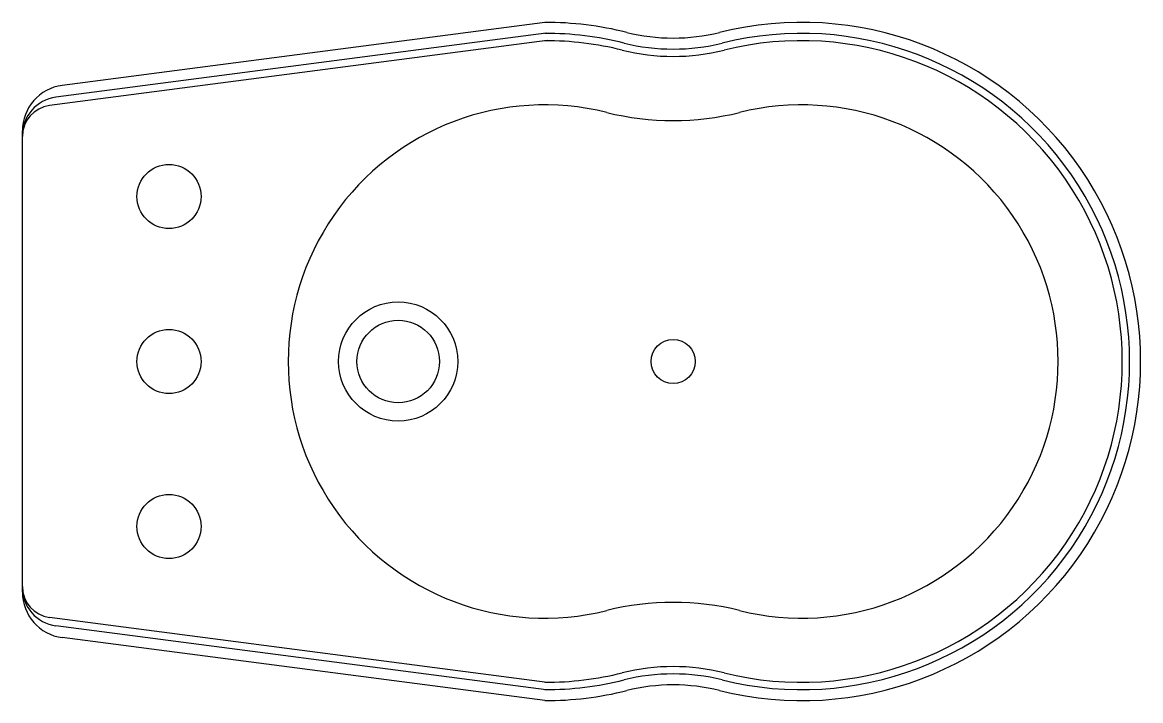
# Model space of a CAD drawing. Header units: millimetres. Extents: x -2981.221 to -2980.611, y 2967.645 to 2968.015.
import ezdxf

# ---------------------------------------------------------------- set-up
doc = ezdxf.new("R2010")
doc.units = ezdxf.units.MM
doc.header["$LTSCALE"] = 10
doc.layers.add('banheiro_louças', color=2, linetype='Continuous')

msp = doc.modelspace()

# ---------------------------------------------------------------- linework, layer by layer
at = {"layer": 'banheiro_louças'}
for p, q in [((-2980.93604, 2968.01479), (-2981.19928, 2967.98041)), ((-2981.22104, 2967.70396), (-2981.22104, 2967.95562)), ((-2980.93604, 2967.64479), (-2981.19928, 2967.67917))]:
    msp.add_line(p, q, dxfattribs=at)
at = {"layer": 'banheiro_louças', "color": 1}
for p, q in [((-2980.93474, 2968.00488), (-2981.20624, 2967.96942)), ((-2980.93526, 2968.00884), (-2981.20276, 2967.97391)), ((-2980.93474, 2967.65471), (-2981.20624, 2967.69016)), ((-2980.93526, 2967.65074), (-2981.20276, 2967.68568))]:
    msp.add_line(p, q, dxfattribs=at)
at = {"layer": 'banheiro_louças'}
for centre in [(-2981.14104, 2967.91979), (-2981.14104, 2967.82979), (-2981.14104, 2967.73979)]:
    msp.add_circle(centre, 0.0175, dxfattribs=at)
at = {"layer": 'banheiro_louças', "color": 1}
for centre, radius in [((-2981.01604, 2967.82979), 0.03248), ((-2981.01604, 2967.82979), 0.0225), ((-2980.86604, 2967.82979), 0.012)]:
    msp.add_circle(centre, radius, dxfattribs=at)
at = {"layer": 'banheiro_louças'}
for centre, radius, start, end in [((-2980.93604, 2967.82979), 0.185, 76.03204, 90), ((-2980.79604, 2967.82979), 0.185, 256.03204, 103.96796), ((-2980.86604, 2968.11122), 0.105, 256.03204, 283.96796), ((-2981.19604, 2967.95562), 0.025, 97.44055, 180), ((-2980.93604, 2967.82979), 0.14, 76.03204, 283.96796), ((-2980.79604, 2967.82979), 0.14, 256.03204, 103.96796), ((-2980.86604, 2968.11122), 0.15, 256.03204, 283.96796), ((-2981.19604, 2967.70396), 0.025, 180, 262.55945), ((-2980.86604, 2967.54837), 0.15, 76.03204, 103.96796), ((-2980.93604, 2967.82979), 0.185, 270, 283.96796), ((-2980.86604, 2967.54837), 0.105, 76.03204, 103.96796)]:
    msp.add_arc(centre, radius, start, end, dxfattribs=at)
at = {"layer": 'banheiro_louças', "color": 1}
for centre, radius, start, end in [((-2980.93604, 2967.82979), 0.179, 76.03204, 90), ((-2980.93604, 2967.82979), 0.175, 76.03204, 90), ((-2980.79604, 2967.82979), 0.179, 256.03204, 103.96796), ((-2980.79604, 2967.82979), 0.175, 256.03204, 103.96796), ((-2980.86604, 2968.11122), 0.115, 256.03204, 283.96796), ((-2980.86604, 2968.11122), 0.111, 256.03204, 283.96796), ((-2981.20004, 2967.95308), 0.021, 97.44055, 180), ((-2981.20404, 2967.95256), 0.017, 97.44055, 180), ((-2981.20404, 2967.70702), 0.017, 180, 262.55945), ((-2981.20004, 2967.7065), 0.021, 180, 262.55945), ((-2980.86604, 2967.54837), 0.115, 76.03204, 103.96796), ((-2980.93604, 2967.82979), 0.175, 270, 283.96796), ((-2980.86604, 2967.54837), 0.111, 76.03204, 103.96796), ((-2980.93604, 2967.82979), 0.179, 270, 283.96796)]:
    msp.add_arc(centre, radius, start, end, dxfattribs=at)

doc.saveas('drawing.dxf')
